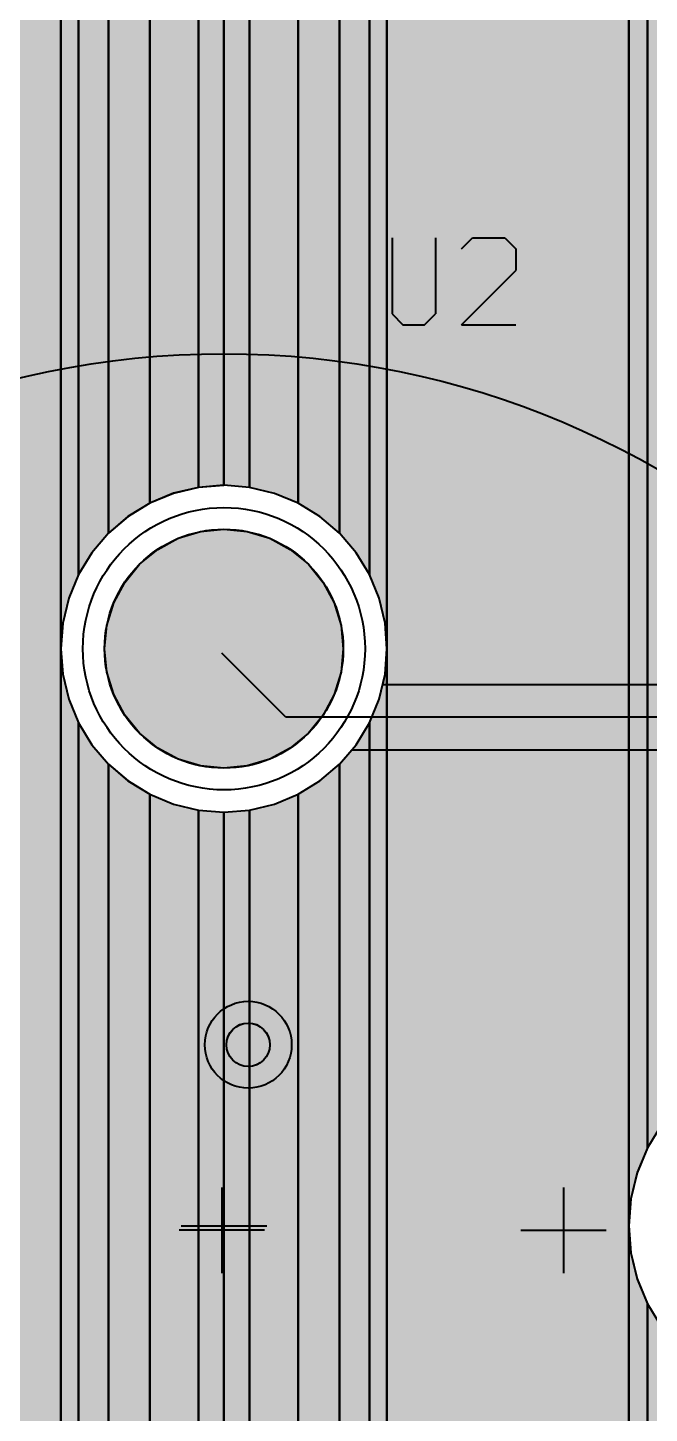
# Model space of a CAD drawing. Header units: millimetres. Extents: x 2 to 110, y 3 to 56.
# Drawn here: x 19.52 to 26.8, y 27.09 to 43.29 of the extents above; entities that cross this region are included whole.
import ezdxf

# ---------------------------------------------------------------- set-up
doc = ezdxf.new("R2010")
doc.units = ezdxf.units.MM
for name, color, linetype in [('bottom_copper', 7, 'Continuous'), ('drill_plated', 7, 'Continuous'), ('top_copper', 7, 'Continuous'), ('top_silk', 7, 'Continuous')]:
    doc.layers.add(name, color=color, linetype=linetype)

# ---------------------------------------------------------------- blocks, each defined once
blk = doc.blocks.new('Block38688')
at = {"layer": 'bottom_copper', "lineweight": 40}
for points in [[(0, 34.379), (-0.299, 34.403), (-0.302, 34.403), (-0.302, 51.435), (0, 51.435), (0, 34.379)], [(0.569, 34.195), (0.292, 34.309), (0, 34.379), (0, 51.435), (0.569, 51.435), (0.569, 34.195)], [(1.052, 33.843), (0.824, 34.038), (0.569, 34.195), (0.569, 51.435), (1.052, 51.435), (1.052, 33.843)], [(1.404, 33.359), (1.247, 33.615), (1.052, 33.843), (1.052, 51.435), (1.404, 51.435), (1.404, 33.359)], [(1.606, 32.492), (1.588, 32.791), (1.518, 33.083), (1.404, 33.359), (1.404, 51.435), (1.606, 51.435), (1.606, 32.492)], [(4.44, 0), (1.606, 0), (1.606, 51.435), (4.44, 51.435), (4.44, 0)], [(4.659, 26.655), (4.538, 26.363), (4.465, 26.057), (4.44, 25.742), (4.44, 51.435), (4.659, 51.435), (4.659, 26.655)], [(5.029, 27.164), (4.824, 26.924), (4.659, 26.655), (4.659, 51.435), (5.029, 51.435), (5.029, 27.164)], [(1.606, 18.992), (1.588, 19.291), (1.518, 19.582), (1.404, 19.86), (1.404, 31.625), (1.518, 31.901), (1.588, 32.193), (1.606, 32.492), (1.606, 18.992)], [(1.404, 19.86), (1.247, 20.115), (1.052, 20.343), (1.052, 31.141), (1.247, 31.369), (1.404, 31.625), (1.404, 19.86)], [(1.052, 20.343), (0.824, 20.538), (0.569, 20.695), (0.569, 30.789), (0.824, 30.946), (1.052, 31.141), (1.052, 20.343)], [(0.569, 20.695), (0.292, 20.809), (0, 20.879), (0, 30.605), (0.292, 30.675), (0.569, 30.789), (0.569, 20.695)], [(0, 20.879), (-0.299, 20.903), (-0.302, 20.903), (-0.302, 30.581), (-0.299, 30.581), (0, 30.605), (0, 20.879)], [(4.659, 0), (4.44, 0), (4.44, 25.742), (4.465, 25.427), (4.538, 25.12), (4.659, 24.829), (4.659, 0)], [(5.029, 0), (4.659, 0), (4.659, 24.829), (4.824, 24.56), (5.029, 24.32), (5.029, 0)]]:
    blk.add_hatch(color=7, dxfattribs=at).paths.add_polyline_path(points, flags=0)
at = {"layer": 'bottom_copper', "color": 7, "lineweight": 40}
for points in [[(0, 34.379), (-0.299, 34.403), (-0.302, 34.403), (-0.302, 51.435), (0, 51.435), (0, 34.379)], [(0.569, 34.195), (0.292, 34.309), (0, 34.379), (0, 51.435), (0.569, 51.435), (0.569, 34.195)], [(1.052, 33.843), (0.824, 34.038), (0.569, 34.195), (0.569, 51.435), (1.052, 51.435), (1.052, 33.843)], [(1.404, 33.359), (1.247, 33.615), (1.052, 33.843), (1.052, 51.435), (1.404, 51.435), (1.404, 33.359)], [(1.606, 32.492), (1.588, 32.791), (1.518, 33.083), (1.404, 33.359), (1.404, 51.435), (1.606, 51.435), (1.606, 32.492)], [(4.44, 0), (1.606, 0), (1.606, 51.435), (4.44, 51.435), (4.44, 0)], [(4.659, 26.655), (4.538, 26.363), (4.465, 26.057), (4.44, 25.742), (4.44, 51.435), (4.659, 51.435), (4.659, 26.655)], [(5.029, 27.164), (4.824, 26.924), (4.659, 26.655), (4.659, 51.435), (5.029, 51.435), (5.029, 27.164)], [(1.606, 18.992), (1.588, 19.291), (1.518, 19.582), (1.404, 19.86), (1.404, 31.625), (1.518, 31.901), (1.588, 32.193), (1.606, 32.492), (1.606, 18.992)], [(1.404, 19.86), (1.247, 20.115), (1.052, 20.343), (1.052, 31.141), (1.247, 31.369), (1.404, 31.625), (1.404, 19.86)], [(1.052, 20.343), (0.824, 20.538), (0.569, 20.695), (0.569, 30.789), (0.824, 30.946), (1.052, 31.141), (1.052, 20.343)], [(0.569, 20.695), (0.292, 20.809), (0, 20.879), (0, 30.605), (0.292, 30.675), (0.569, 30.789), (0.569, 20.695)], [(0, 20.879), (-0.299, 20.903), (-0.302, 20.903), (-0.302, 30.581), (-0.299, 30.581), (0, 30.605), (0, 20.879)], [(4.659, 0), (4.44, 0), (4.44, 25.742), (4.465, 25.427), (4.538, 25.12), (4.659, 24.829), (4.659, 0)], [(5.029, 0), (4.659, 0), (4.659, 24.829), (4.824, 24.56), (5.029, 24.32), (5.029, 0)]]:
    blk.add_lwpolyline(points, close=True, dxfattribs=at)
blk = doc.blocks.new('Block38983')
at = {"layer": 'bottom_copper', "lineweight": 40}
for points in [[(2.372, 0), (1.3063, 0), (1.3063, 51.435), (2.372, 51.435), (2.372, 0)], [(2.5803, 33.3595), (2.4655, 33.0825), (2.3956, 32.7909), (2.372, 32.492), (2.372, 51.435), (2.5803, 51.435), (2.5803, 33.3595)], [(2.9317, 33.8432), (2.737, 33.6152), (2.5803, 33.3595), (2.5803, 51.435), (2.9317, 51.435), (2.9317, 33.8432)], [(3.4154, 34.1946), (3.1597, 34.0379), (2.9317, 33.8432), (2.9317, 51.435), (3.4154, 51.435), (3.4154, 34.1946)], [(3.984, 34.3793), (3.6924, 34.3094), (3.4154, 34.1946), (3.4154, 51.435), (3.984, 51.435), (3.984, 34.3793)], [(4.28, 34.4026), (3.984, 34.3793), (3.984, 51.435), (4.28, 51.435), (4.28, 34.4026)], [(2.5803, 19.8595), (2.4655, 19.5825), (2.3956, 19.2909), (2.372, 18.992), (2.372, 32.492), (2.3956, 32.1931), (2.4655, 31.9015), (2.5803, 31.6245), (2.5803, 19.8595)], [(2.9317, 20.3432), (2.737, 20.1152), (2.5803, 19.8595), (2.5803, 31.6245), (2.737, 31.3688), (2.9317, 31.1408), (2.9317, 20.3432)], [(3.4154, 20.6946), (3.1597, 20.5379), (2.9317, 20.3432), (2.9317, 31.1408), (3.1597, 30.9461), (3.4154, 30.7894), (3.4154, 20.6946)], [(3.984, 20.8793), (3.6924, 20.8094), (3.4154, 20.6946), (3.4154, 30.7894), (3.6924, 30.6746), (3.984, 30.6047), (3.984, 20.8793)], [(4.28, 20.9026), (3.984, 20.8793), (3.984, 30.6047), (4.28, 30.5814), (4.28, 20.9026)]]:
    blk.add_hatch(color=7, dxfattribs=at).paths.add_polyline_path(points, flags=0)
at = {"layer": 'bottom_copper', "color": 7, "lineweight": 40}
for points in [[(2.372, 0), (1.3063, 0), (1.3063, 51.435), (2.372, 51.435), (2.372, 0)], [(2.5803, 33.3595), (2.4655, 33.0825), (2.3956, 32.7909), (2.372, 32.492), (2.372, 51.435), (2.5803, 51.435), (2.5803, 33.3595)], [(2.9317, 33.8432), (2.737, 33.6152), (2.5803, 33.3595), (2.5803, 51.435), (2.9317, 51.435), (2.9317, 33.8432)], [(3.4154, 34.1946), (3.1597, 34.0379), (2.9317, 33.8432), (2.9317, 51.435), (3.4154, 51.435), (3.4154, 34.1946)], [(3.984, 34.3793), (3.6924, 34.3094), (3.4154, 34.1946), (3.4154, 51.435), (3.984, 51.435), (3.984, 34.3793)], [(4.28, 34.4026), (3.984, 34.3793), (3.984, 51.435), (4.28, 51.435), (4.28, 34.4026)], [(2.5803, 19.8595), (2.4655, 19.5825), (2.3956, 19.2909), (2.372, 18.992), (2.372, 32.492), (2.3956, 32.1931), (2.4655, 31.9015), (2.5803, 31.6245), (2.5803, 19.8595)], [(2.9317, 20.3432), (2.737, 20.1152), (2.5803, 19.8595), (2.5803, 31.6245), (2.737, 31.3688), (2.9317, 31.1408), (2.9317, 20.3432)], [(3.4154, 20.6946), (3.1597, 20.5379), (2.9317, 20.3432), (2.9317, 31.1408), (3.1597, 30.9461), (3.4154, 30.7894), (3.4154, 20.6946)], [(3.984, 20.8793), (3.6924, 20.8094), (3.4154, 20.6946), (3.4154, 30.7894), (3.6924, 30.6746), (3.984, 30.6047), (3.984, 20.8793)], [(4.28, 20.9026), (3.984, 20.8793), (3.984, 30.6047), (4.28, 30.5814), (4.28, 20.9026)]]:
    blk.add_lwpolyline(points, close=True, dxfattribs=at)
blk = doc.blocks.new('Block120121')
at = {"layer": 'top_copper', "lineweight": 40}
for points in [[(2.372, 0), (1.306, 0), (1.306, 51.435), (2.372, 51.435), (2.372, 0)], [(2.58, 33.343), (2.466, 33.066), (2.396, 32.775), (2.372, 32.476), (2.372, 51.435), (2.58, 51.435), (2.58, 33.343)], [(2.932, 33.827), (2.737, 33.599), (2.58, 33.343), (2.58, 51.435), (2.932, 51.435), (2.932, 33.827)], [(3.415, 34.179), (3.16, 34.022), (2.932, 33.827), (2.932, 51.435), (3.415, 51.435), (3.415, 34.179)], [(3.984, 34.363), (3.692, 34.293), (3.415, 34.179), (3.415, 51.435), (3.984, 51.435), (3.984, 34.363)], [(4.582, 34.363), (4.283, 34.387), (3.984, 34.363), (3.984, 51.435), (4.582, 51.435), (4.582, 34.363)], [(5.15, 34.179), (4.873, 34.293), (4.582, 34.363), (4.582, 51.435), (5.15, 51.435), (5.15, 34.179)], [(5.634, 33.827), (5.406, 34.022), (5.15, 34.179), (5.15, 51.435), (5.634, 51.435), (5.634, 33.827)], [(5.986, 33.343), (5.829, 33.599), (5.634, 33.827), (5.634, 51.435), (5.986, 51.435), (5.986, 33.343)], [(6.188, 32.476), (6.17, 32.775), (6.1, 33.066), (5.986, 33.343), (5.986, 51.435), (6.188, 51.435), (6.188, 32.476)], [(9.241, 32.055), (6.188, 32.055), (6.188, 51.435), (9.241, 51.435), (9.241, 32.055)], [(9.611, 32.055), (9.241, 32.055), (9.241, 51.435), (9.611, 51.435), (9.611, 32.055)], [(2.58, 19.843), (2.466, 19.567), (2.396, 19.275), (2.372, 18.976), (2.372, 32.476), (2.396, 32.177), (2.466, 31.886), (2.58, 31.608), (2.58, 19.843)], [(6.188, 32.055), (6.141, 32.055), (6.17, 32.177), (6.188, 32.476), (6.188, 32.055)], [(2.932, 20.327), (2.737, 20.099), (2.58, 19.843), (2.58, 31.608), (2.737, 31.353), (2.932, 31.125), (2.932, 20.327)], [(5.986, 20.055), (5.856, 20.055), (5.829, 20.099), (5.634, 20.327), (5.634, 31.125), (5.778, 31.293), (5.986, 31.293), (5.986, 20.055)], [(9.022, 20.055), (5.986, 20.055), (5.986, 31.293), (9.022, 31.293), (9.022, 20.055)], [(9.241, 26.639), (9.12, 26.348), (9.047, 26.041), (9.022, 25.726), (9.022, 31.293), (9.241, 31.293), (9.241, 26.639)], [(9.611, 27.148), (9.406, 26.908), (9.241, 26.639), (9.241, 31.293), (9.611, 31.293), (9.611, 27.148)], [(3.415, 20.679), (3.16, 20.522), (2.932, 20.327), (2.932, 31.125), (3.16, 30.93), (3.415, 30.773), (3.415, 20.679)], [(5.634, 20.327), (5.406, 20.522), (5.15, 20.679), (5.15, 30.773), (5.406, 30.93), (5.634, 31.125), (5.634, 20.327)], [(3.984, 20.863), (3.692, 20.793), (3.415, 20.679), (3.415, 30.773), (3.692, 30.659), (3.984, 30.589), (3.984, 20.863)], [(5.15, 20.679), (4.873, 20.793), (4.582, 20.863), (4.582, 30.589), (4.873, 30.659), (5.15, 30.773), (5.15, 20.679)], [(4.582, 20.863), (4.283, 20.887), (3.984, 20.863), (3.984, 30.589), (4.283, 30.565), (4.582, 30.589), (4.582, 20.863)], [(9.241, 20.055), (9.022, 20.055), (9.022, 25.726), (9.047, 25.411), (9.12, 25.105), (9.241, 24.813), (9.241, 20.055)], [(9.611, 20.055), (9.241, 20.055), (9.241, 24.813), (9.406, 24.544), (9.611, 24.304), (9.611, 20.055)]]:
    blk.add_hatch(color=7, dxfattribs=at).paths.add_polyline_path(points, flags=0)
at = {"layer": 'top_copper', "color": 7, "lineweight": 40}
for points in [[(2.372, 0), (1.306, 0), (1.306, 51.435), (2.372, 51.435), (2.372, 0)], [(2.58, 33.343), (2.466, 33.066), (2.396, 32.775), (2.372, 32.476), (2.372, 51.435), (2.58, 51.435), (2.58, 33.343)], [(2.932, 33.827), (2.737, 33.599), (2.58, 33.343), (2.58, 51.435), (2.932, 51.435), (2.932, 33.827)], [(3.415, 34.179), (3.16, 34.022), (2.932, 33.827), (2.932, 51.435), (3.415, 51.435), (3.415, 34.179)], [(3.984, 34.363), (3.692, 34.293), (3.415, 34.179), (3.415, 51.435), (3.984, 51.435), (3.984, 34.363)], [(4.582, 34.363), (4.283, 34.387), (3.984, 34.363), (3.984, 51.435), (4.582, 51.435), (4.582, 34.363)], [(5.15, 34.179), (4.873, 34.293), (4.582, 34.363), (4.582, 51.435), (5.15, 51.435), (5.15, 34.179)], [(5.634, 33.827), (5.406, 34.022), (5.15, 34.179), (5.15, 51.435), (5.634, 51.435), (5.634, 33.827)], [(5.986, 33.343), (5.829, 33.599), (5.634, 33.827), (5.634, 51.435), (5.986, 51.435), (5.986, 33.343)], [(6.188, 32.476), (6.17, 32.775), (6.1, 33.066), (5.986, 33.343), (5.986, 51.435), (6.188, 51.435), (6.188, 32.476)], [(9.241, 32.055), (6.188, 32.055), (6.188, 51.435), (9.241, 51.435), (9.241, 32.055)], [(9.611, 32.055), (9.241, 32.055), (9.241, 51.435), (9.611, 51.435), (9.611, 32.055)], [(2.58, 19.843), (2.466, 19.567), (2.396, 19.275), (2.372, 18.976), (2.372, 32.476), (2.396, 32.177), (2.466, 31.886), (2.58, 31.608), (2.58, 19.843)], [(6.188, 32.055), (6.141, 32.055), (6.17, 32.177), (6.188, 32.476), (6.188, 32.055)], [(2.932, 20.327), (2.737, 20.099), (2.58, 19.843), (2.58, 31.608), (2.737, 31.353), (2.932, 31.125), (2.932, 20.327)], [(5.986, 20.055), (5.856, 20.055), (5.829, 20.099), (5.634, 20.327), (5.634, 31.125), (5.778, 31.293), (5.986, 31.293), (5.986, 20.055)], [(9.022, 20.055), (5.986, 20.055), (5.986, 31.293), (9.022, 31.293), (9.022, 20.055)], [(9.241, 26.639), (9.12, 26.348), (9.047, 26.041), (9.022, 25.726), (9.022, 31.293), (9.241, 31.293), (9.241, 26.639)], [(9.611, 27.148), (9.406, 26.908), (9.241, 26.639), (9.241, 31.293), (9.611, 31.293), (9.611, 27.148)], [(3.415, 20.679), (3.16, 20.522), (2.932, 20.327), (2.932, 31.125), (3.16, 30.93), (3.415, 30.773), (3.415, 20.679)], [(5.634, 20.327), (5.406, 20.522), (5.15, 20.679), (5.15, 30.773), (5.406, 30.93), (5.634, 31.125), (5.634, 20.327)], [(3.984, 20.863), (3.692, 20.793), (3.415, 20.679), (3.415, 30.773), (3.692, 30.659), (3.984, 30.589), (3.984, 20.863)], [(5.15, 20.679), (4.873, 20.793), (4.582, 20.863), (4.582, 30.589), (4.873, 30.659), (5.15, 30.773), (5.15, 20.679)], [(4.582, 20.863), (4.283, 20.887), (3.984, 20.863), (3.984, 30.589), (4.283, 30.565), (4.582, 30.589), (4.582, 20.863)], [(9.241, 20.055), (9.022, 20.055), (9.022, 25.726), (9.047, 25.411), (9.12, 25.105), (9.241, 24.813), (9.241, 20.055)], [(9.611, 20.055), (9.241, 20.055), (9.241, 24.813), (9.406, 24.544), (9.611, 24.304), (9.611, 20.055)]]:
    blk.add_lwpolyline(points, close=True, dxfattribs=at)

msp = doc.modelspace()

# ---------------------------------------------------------------- hatches: boundary and pattern name
at = {"layer": 'bottom_copper', "lineweight": 40}
for points in [[(23.19, 35.757), (23.111, 35.495), (22.982, 35.254), (22.808, 35.042), (22.596, 34.868), (22.355, 34.739), (22.093, 34.66), (21.82, 34.633), (21.547, 34.66), (21.285, 34.739), (21.044, 34.868), (20.832, 35.042), (20.658, 35.254), (20.529, 35.495), (20.45, 35.757), (20.423, 36.03), (20.45, 36.303), (20.529, 36.565), (20.658, 36.806), (20.832, 37.018), (21.044, 37.192), (21.285, 37.321), (21.547, 37.4), (21.82, 37.427), (22.093, 37.4), (22.355, 37.321), (22.596, 37.192), (22.808, 37.018), (22.982, 36.806), (23.111, 36.565), (23.19, 36.303), (23.217, 36.03), (23.19, 35.757)], [(22.353, 31.348), (22.339, 31.301), (22.315, 31.257), (22.284, 31.218), (22.245, 31.187), (22.201, 31.163), (22.154, 31.149), (22.104, 31.144), (22.054, 31.149), (22.007, 31.163), (21.963, 31.187), (21.924, 31.218), (21.893, 31.257), (21.869, 31.301), (21.855, 31.348), (21.85, 31.398), (21.855, 31.448), (21.869, 31.495), (21.893, 31.539), (21.924, 31.578), (21.963, 31.609), (22.007, 31.633), (22.054, 31.647), (22.104, 31.652), (22.154, 31.647), (22.201, 31.633), (22.245, 31.609), (22.284, 31.578), (22.315, 31.539), (22.339, 31.495), (22.353, 31.448), (22.358, 31.398), (22.353, 31.348)]]:
    msp.add_hatch(color=7, dxfattribs=at).paths.add_polyline_path(points, flags=0)
at = {"layer": 'drill_plated', "lineweight": 40}
for points in [[(23.19, 35.757), (23.111, 35.495), (22.982, 35.254), (22.808, 35.042), (22.596, 34.868), (22.355, 34.739), (22.093, 34.66), (21.82, 34.633), (21.547, 34.66), (21.285, 34.739), (21.044, 34.868), (20.832, 35.042), (20.658, 35.254), (20.529, 35.495), (20.45, 35.757), (20.423, 36.03), (20.45, 36.303), (20.529, 36.565), (20.658, 36.806), (20.832, 37.018), (21.044, 37.192), (21.285, 37.321), (21.547, 37.4), (21.82, 37.427), (22.093, 37.4), (22.355, 37.321), (22.596, 37.192), (22.808, 37.018), (22.982, 36.806), (23.111, 36.565), (23.19, 36.303), (23.217, 36.03), (23.19, 35.757)], [(22.353, 31.348), (22.339, 31.301), (22.315, 31.257), (22.284, 31.218), (22.245, 31.187), (22.201, 31.163), (22.154, 31.149), (22.104, 31.144), (22.054, 31.149), (22.007, 31.163), (21.963, 31.187), (21.924, 31.218), (21.893, 31.257), (21.869, 31.301), (21.855, 31.348), (21.85, 31.398), (21.855, 31.448), (21.869, 31.495), (21.893, 31.539), (21.924, 31.578), (21.963, 31.609), (22.007, 31.633), (22.054, 31.647), (22.104, 31.652), (22.154, 31.647), (22.201, 31.633), (22.245, 31.609), (22.284, 31.578), (22.315, 31.539), (22.339, 31.495), (22.353, 31.448), (22.358, 31.398), (22.353, 31.348)]]:
    msp.add_hatch(color=7, dxfattribs=at).paths.add_polyline_path(points, flags=0)
at = {"layer": 'top_copper', "lineweight": 40}
for points in [[(23.19, 35.757), (23.111, 35.495), (22.982, 35.254), (22.808, 35.042), (22.596, 34.868), (22.355, 34.739), (22.093, 34.66), (21.82, 34.633), (21.547, 34.66), (21.285, 34.739), (21.044, 34.868), (20.832, 35.042), (20.658, 35.254), (20.529, 35.495), (20.45, 35.757), (20.423, 36.03), (20.45, 36.303), (20.529, 36.565), (20.658, 36.806), (20.832, 37.018), (21.044, 37.192), (21.285, 37.321), (21.547, 37.4), (21.82, 37.427), (22.093, 37.4), (22.355, 37.321), (22.596, 37.192), (22.808, 37.018), (22.982, 36.806), (23.111, 36.565), (23.19, 36.303), (23.217, 36.03), (23.19, 35.757)], [(22.353, 31.348), (22.339, 31.301), (22.315, 31.257), (22.284, 31.218), (22.245, 31.187), (22.201, 31.163), (22.154, 31.149), (22.104, 31.144), (22.054, 31.149), (22.007, 31.163), (21.963, 31.187), (21.924, 31.218), (21.893, 31.257), (21.869, 31.301), (21.855, 31.348), (21.85, 31.398), (21.855, 31.448), (21.869, 31.495), (21.893, 31.539), (21.924, 31.578), (21.963, 31.609), (22.007, 31.633), (22.054, 31.647), (22.104, 31.652), (22.154, 31.647), (22.201, 31.633), (22.245, 31.609), (22.284, 31.578), (22.315, 31.539), (22.339, 31.495), (22.353, 31.448), (22.358, 31.398), (22.353, 31.348)]]:
    msp.add_hatch(color=7, dxfattribs=at).paths.add_polyline_path(points, flags=0)

# ---------------------------------------------------------------- linework, layer by layer
at = {"layer": 'bottom_copper', "color": 7, "lineweight": 40}
for p, q in [((21.817, 37.941), (21.817, 54.973)), ((21.817, 54.973), (21.817, 37.941)), ((21.817, 37.941), (21.521, 37.917)), ((21.82, 37.941), (21.817, 37.941)), ((22.119, 37.917), (21.82, 37.941)), ((21.23, 37.847), (20.953, 37.733)), ((21.521, 37.917), (21.23, 37.847)), ((22.41, 37.847), (22.119, 37.917)), ((22.688, 37.733), (22.41, 37.847)), ((20.953, 37.733), (20.697, 37.576)), ((22.943, 37.576), (22.688, 37.733)), ((20.697, 37.576), (20.469, 37.381)), ((23.171, 37.381), (22.943, 37.576)), ((20.469, 37.381), (20.274, 37.153)), ((23.366, 37.153), (23.171, 37.381)), ((20.274, 37.153), (20.117, 36.898)), ((23.523, 36.898), (23.366, 37.153)), ((20.117, 36.898), (20.003, 36.62)), ((23.637, 36.62), (23.523, 36.898)), ((20.003, 36.62), (19.933, 36.329)), ((23.707, 36.329), (23.637, 36.62)), ((19.933, 36.329), (19.909, 36.03)), ((23.725, 36.03), (23.707, 36.329)), ((19.909, 36.03), (19.933, 35.731)), ((23.707, 35.731), (23.725, 36.03)), ((19.933, 35.731), (20.003, 35.44)), ((23.637, 35.44), (23.707, 35.731)), ((20.003, 35.44), (20.117, 35.163)), ((23.523, 35.163), (23.637, 35.44)), ((20.117, 35.163), (20.274, 34.907)), ((23.366, 34.907), (23.523, 35.163)), ((20.274, 34.907), (20.469, 34.679)), ((23.171, 34.679), (23.366, 34.907)), ((20.469, 34.679), (20.697, 34.484)), ((22.943, 34.484), (23.171, 34.679)), ((20.697, 34.484), (20.953, 34.327)), ((22.688, 34.327), (22.943, 34.484)), ((20.953, 34.327), (21.23, 34.213)), ((21.23, 34.213), (21.521, 34.143)), ((22.119, 34.143), (22.41, 34.213)), ((22.41, 34.213), (22.688, 34.327)), ((21.521, 34.143), (21.817, 34.119)), ((21.817, 24.441), (21.817, 34.119)), ((21.817, 34.119), (21.82, 34.119)), ((21.817, 34.119), (21.817, 24.441)), ((21.82, 34.119), (22.119, 34.143)), ((26.943, 30.462), (26.778, 30.193)), ((26.778, 30.193), (26.657, 29.901)), ((26.657, 29.901), (26.584, 29.595)), ((26.584, 29.595), (26.559, 29.28)), ((26.559, 29.28), (26.584, 28.965)), ((26.584, 28.965), (26.657, 28.659)), ((26.657, 28.659), (26.778, 28.367)), ((26.778, 28.367), (26.943, 28.098))]:
    msp.add_line(p, q, dxfattribs=at)
for points in [[(23.19, 35.757), (23.111, 35.495), (22.982, 35.254), (22.808, 35.042), (22.596, 34.868), (22.355, 34.739), (22.093, 34.66), (21.82, 34.633), (21.547, 34.66), (21.285, 34.739), (21.044, 34.868), (20.832, 35.042), (20.658, 35.254), (20.529, 35.495), (20.45, 35.757), (20.423, 36.03), (20.45, 36.303), (20.529, 36.565), (20.658, 36.806), (20.832, 37.018), (21.044, 37.192), (21.285, 37.321), (21.547, 37.4), (21.82, 37.427), (22.093, 37.4), (22.355, 37.321), (22.596, 37.192), (22.808, 37.018), (22.982, 36.806), (23.111, 36.565), (23.19, 36.303), (23.217, 36.03), (23.19, 35.757)], [(22.353, 31.348), (22.339, 31.301), (22.315, 31.257), (22.284, 31.218), (22.245, 31.187), (22.201, 31.163), (22.154, 31.149), (22.104, 31.144), (22.054, 31.149), (22.007, 31.163), (21.963, 31.187), (21.924, 31.218), (21.893, 31.257), (21.869, 31.301), (21.855, 31.348), (21.85, 31.398), (21.855, 31.448), (21.869, 31.495), (21.893, 31.539), (21.924, 31.578), (21.963, 31.609), (22.007, 31.633), (22.054, 31.647), (22.104, 31.652), (22.154, 31.647), (22.201, 31.633), (22.245, 31.609), (22.284, 31.578), (22.315, 31.539), (22.339, 31.495), (22.353, 31.448), (22.358, 31.398), (22.353, 31.348)]]:
    msp.add_lwpolyline(points, close=True, dxfattribs=at)
for centre, major_axis in [((21.82, 36.03), (1.651, 0)), ((21.82, 36.03), (1.397, 0)), ((22.104, 31.398), (0.508, 0)), ((22.104, 31.398), (0.254, 0))]:
    msp.add_ellipse(centre, major_axis=major_axis, ratio=1, dxfattribs=at)
at = {"layer": 'drill_plated', "color": 7, "lineweight": 40}
for points in [[(23.19, 35.757), (23.111, 35.495), (22.982, 35.254), (22.808, 35.042), (22.596, 34.868), (22.355, 34.739), (22.093, 34.66), (21.82, 34.633), (21.547, 34.66), (21.285, 34.739), (21.044, 34.868), (20.832, 35.042), (20.658, 35.254), (20.529, 35.495), (20.45, 35.757), (20.423, 36.03), (20.45, 36.303), (20.529, 36.565), (20.658, 36.806), (20.832, 37.018), (21.044, 37.192), (21.285, 37.321), (21.547, 37.4), (21.82, 37.427), (22.093, 37.4), (22.355, 37.321), (22.596, 37.192), (22.808, 37.018), (22.982, 36.806), (23.111, 36.565), (23.19, 36.303), (23.217, 36.03), (23.19, 35.757)], [(22.353, 31.348), (22.339, 31.301), (22.315, 31.257), (22.284, 31.218), (22.245, 31.187), (22.201, 31.163), (22.154, 31.149), (22.104, 31.144), (22.054, 31.149), (22.007, 31.163), (21.963, 31.187), (21.924, 31.218), (21.893, 31.257), (21.869, 31.301), (21.855, 31.348), (21.85, 31.398), (21.855, 31.448), (21.869, 31.495), (21.893, 31.539), (21.924, 31.578), (21.963, 31.609), (22.007, 31.633), (22.054, 31.647), (22.104, 31.652), (22.154, 31.647), (22.201, 31.633), (22.245, 31.609), (22.284, 31.578), (22.315, 31.539), (22.339, 31.495), (22.353, 31.448), (22.358, 31.398), (22.353, 31.348)]]:
    msp.add_lwpolyline(points, close=True, dxfattribs=at)
for centre, major_axis in [((21.82, 36.03), (1.397, 0)), ((22.104, 31.398), (0.254, 0))]:
    msp.add_ellipse(centre, major_axis=major_axis, ratio=1, dxfattribs=at)
at = {"layer": 'top_copper', "color": 7, "lineweight": 40}
for p, q in [((21.82, 37.941), (21.521, 37.917)), ((22.119, 37.917), (21.82, 37.941)), ((21.23, 37.847), (20.953, 37.733)), ((21.521, 37.917), (21.23, 37.847)), ((22.41, 37.847), (22.119, 37.917)), ((22.688, 37.733), (22.41, 37.847)), ((20.953, 37.733), (20.697, 37.576)), ((22.943, 37.576), (22.688, 37.733)), ((20.697, 37.576), (20.469, 37.381)), ((23.171, 37.381), (22.943, 37.576)), ((20.469, 37.381), (20.274, 37.153)), ((23.366, 37.153), (23.171, 37.381)), ((20.274, 37.153), (20.117, 36.898)), ((23.523, 36.898), (23.366, 37.153)), ((20.117, 36.898), (20.003, 36.62)), ((23.637, 36.62), (23.523, 36.898)), ((20.003, 36.62), (19.933, 36.329)), ((23.707, 36.329), (23.637, 36.62)), ((19.933, 36.329), (19.909, 36.03)), ((23.725, 36.03), (23.707, 36.329)), ((19.909, 36.03), (19.933, 35.731)), ((22.544, 35.228), (21.794, 35.978)), ((23.707, 35.731), (23.725, 36.03)), ((19.933, 35.731), (20.003, 35.44)), ((23.678, 35.609), (23.707, 35.731)), ((30.24, 35.609), (23.678, 35.609)), ((20.003, 35.44), (20.117, 35.163)), ((31.794, 35.228), (22.544, 35.228)), ((20.117, 35.163), (20.274, 34.907)), ((20.274, 34.907), (20.469, 34.679)), ((23.171, 34.679), (23.315, 34.847)), ((23.315, 34.847), (30.24, 34.847)), ((20.469, 34.679), (20.697, 34.484)), ((22.943, 34.484), (23.171, 34.679)), ((20.697, 34.484), (20.953, 34.327)), ((22.688, 34.327), (22.943, 34.484)), ((20.953, 34.327), (21.23, 34.213)), ((21.23, 34.213), (21.521, 34.143)), ((22.119, 34.143), (22.41, 34.213)), ((22.41, 34.213), (22.688, 34.327)), ((21.521, 34.143), (21.82, 34.119)), ((21.82, 34.119), (22.119, 34.143)), ((26.943, 30.462), (26.778, 30.193)), ((26.778, 30.193), (26.657, 29.901)), ((26.657, 29.901), (26.584, 29.595)), ((26.584, 29.595), (26.559, 29.28)), ((26.559, 29.28), (26.584, 28.965)), ((26.584, 28.965), (26.657, 28.659)), ((26.657, 28.659), (26.778, 28.367)), ((26.778, 28.367), (26.943, 28.098))]:
    msp.add_line(p, q, dxfattribs=at)
for points in [[(23.19, 35.757), (23.111, 35.495), (22.982, 35.254), (22.808, 35.042), (22.596, 34.868), (22.355, 34.739), (22.093, 34.66), (21.82, 34.633), (21.547, 34.66), (21.285, 34.739), (21.044, 34.868), (20.832, 35.042), (20.658, 35.254), (20.529, 35.495), (20.45, 35.757), (20.423, 36.03), (20.45, 36.303), (20.529, 36.565), (20.658, 36.806), (20.832, 37.018), (21.044, 37.192), (21.285, 37.321), (21.547, 37.4), (21.82, 37.427), (22.093, 37.4), (22.355, 37.321), (22.596, 37.192), (22.808, 37.018), (22.982, 36.806), (23.111, 36.565), (23.19, 36.303), (23.217, 36.03), (23.19, 35.757)], [(22.353, 31.348), (22.339, 31.301), (22.315, 31.257), (22.284, 31.218), (22.245, 31.187), (22.201, 31.163), (22.154, 31.149), (22.104, 31.144), (22.054, 31.149), (22.007, 31.163), (21.963, 31.187), (21.924, 31.218), (21.893, 31.257), (21.869, 31.301), (21.855, 31.348), (21.85, 31.398), (21.855, 31.448), (21.869, 31.495), (21.893, 31.539), (21.924, 31.578), (21.963, 31.609), (22.007, 31.633), (22.054, 31.647), (22.104, 31.652), (22.154, 31.647), (22.201, 31.633), (22.245, 31.609), (22.284, 31.578), (22.315, 31.539), (22.339, 31.495), (22.353, 31.448), (22.358, 31.398), (22.353, 31.348)]]:
    msp.add_lwpolyline(points, close=True, dxfattribs=at)
for centre, major_axis in [((21.82, 36.03), (1.651, 0)), ((21.82, 36.03), (1.397, 0)), ((22.104, 31.398), (0.508, 0)), ((22.104, 31.398), (0.254, 0))]:
    msp.add_ellipse(centre, major_axis=major_axis, ratio=1, dxfattribs=at)
at = {"layer": 'top_silk', "color": 7, "lineweight": 40}
for p, q in [((23.788, 40.834), (23.788, 39.945)), ((24.296, 40.834), (24.296, 39.945)), ((24.601, 40.707), (24.728, 40.834)), ((24.728, 40.834), (25.109, 40.834)), ((25.109, 40.834), (25.236, 40.707)), ((25.236, 40.707), (25.236, 40.453)), ((24.601, 39.818), (25.236, 40.453)), ((23.788, 39.945), (23.915, 39.818)), ((24.169, 39.818), (24.296, 39.945)), ((23.915, 39.818), (24.169, 39.818)), ((24.601, 39.818), (25.236, 39.818)), ((21.794, 29.728), (21.794, 28.728)), ((21.82, 29.78), (21.82, 28.78)), ((25.794, 29.728), (25.794, 28.728)), ((25.794, 29.728), (25.794, 28.728)), ((22.294, 29.228), (21.294, 29.228)), ((21.32, 29.28), (22.32, 29.28)), ((25.294, 29.228), (26.294, 29.228)), ((25.294, 29.228), (26.294, 29.228))]:
    msp.add_line(p, q, dxfattribs=at)
for centre, major_axis in [((25.794, 29.228), (20.5, 0)), ((21.794, 29.228), (16.4, 0)), ((25.794, 29.228), (16, 0)), ((21.82, 29.28), (10.2, 0))]:
    msp.add_ellipse(centre, major_axis=major_axis, ratio=1, dxfattribs=at)

# ---------------------------------------------------------------- block references
at = {"layer": 'bottom_copper'}
for name, p in [('Block38983', (17.537, 3.538)), ('Block38688', (22.119, 3.538))]:
    msp.add_blockref(name, p, dxfattribs=at)
at = {"layer": 'top_copper'}
msp.add_blockref('Block120121', (17.537, 3.554), dxfattribs=at)

doc.saveas('drawing.dxf')
